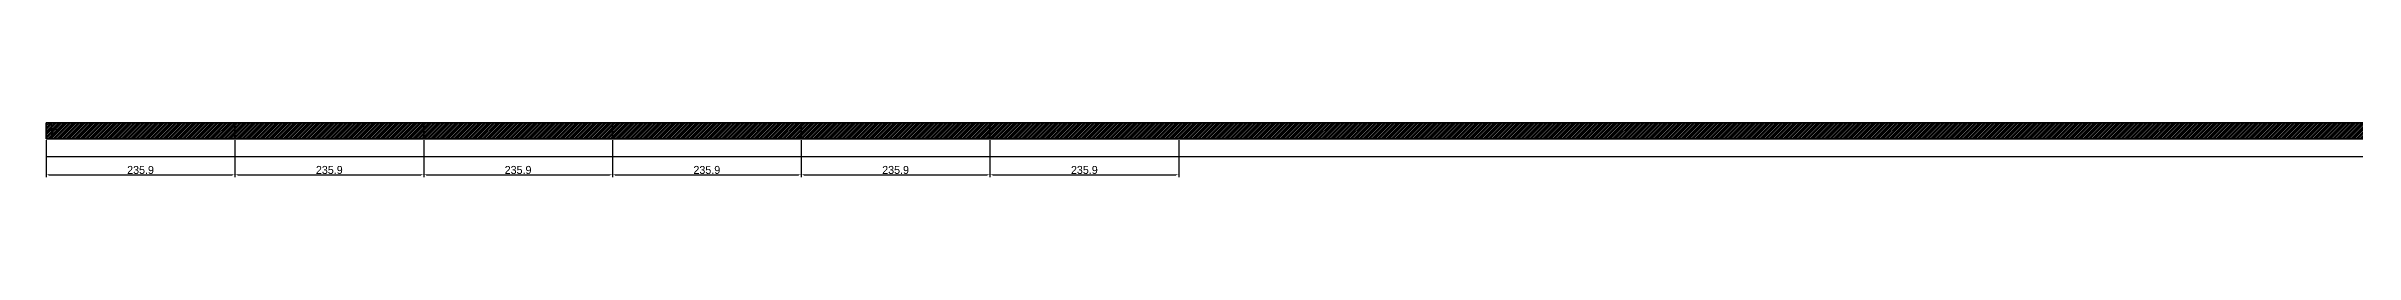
# Model space of a CAD drawing. Header units: metres. Extents: x 12796 to 18701, y 13111 to 13199.
# Drawn here: x 12796 to 15681, y 13111 to 13179 of the extents above; entities that cross this region are included whole.
import ezdxf

# ---------------------------------------------------------------- set-up
doc = ezdxf.new("R2010")
doc.units = ezdxf.units.M
for name, color, linetype in [('00 - FELIPE', 2, 'CONTINUOUS'), ('COTA', 241, 'CONTINUOUS'), ('Forcador', 251, 'CONTINUOUS'), ('Painéis', 200, 'CONTINUOUS'), ('REAPROVEITAMENTO', 251, 'CONTINUOUS'), ('SARR_2.2x7', 40, 'CONTINUOUS')]:
    doc.layers.add(name, color=color, linetype=linetype)
doc.dimstyles.new('EZ DXF', dxfattribs={"dimtxt": 10, "dimasz": 3.5, "dimexe": 3, "dimexo": 1.5, "dimgap": 1, "dimtad": 1, "dimdec": 1, "dimdsep": 46, "dimcen": 2.5, "dimazin": 3, "dimtfac": 1, "dimtmove": 0, "dimatfit": 3})

msp = doc.modelspace()

# ---------------------------------------------------------------- hatches: boundary and pattern name
at = {"layer": 'REAPROVEITAMENTO'}
h = msp.add_hatch(dxfattribs=at)
h.set_pattern_fill('ANSI31', scale=0.5)
h.paths.add_polyline_path([(12795.5914, 13158.9905), (18694.167462, 13158.9905), (18694.167462, 13178.9905), (12795.5914, 13178.9905)])
h = msp.add_hatch(dxfattribs=at)
h.set_pattern_fill('ANSI31', scale=0.5)
h.paths.add_polyline_path([(12795.5914, 13158.9905), (18694.167462, 13158.9905), (18694.167462, 13178.9905), (12795.5914, 13178.9905)])

# ---------------------------------------------------------------- linework, layer by layer
at = {"layer": '00 - FELIPE'}
msp.add_line((12795.5914, 13136.9905), (18694.167462, 13136.9905), dxfattribs=at)
msp.add_line((12795.5914, 13136.9905), (18694.167462, 13136.9905), dxfattribs=at)
at = {"layer": 'Forcador'}
msp.add_circle((12805.5914, 13168.9905), 3, dxfattribs=at)
msp.add_circle((12805.5914, 13168.9905), 3, dxfattribs=at)
at = {"layer": 'Painéis'}
for points in [[(12795.5914, 13158.9905), (12795.5914, 13178.9905)], [(12795.5914, 13178.9905), (18694.167462, 13178.9905)], [(12795.5914, 13158.9905), (12795.5914, 13178.9905)], [(12795.5914, 13178.9905), (18694.167462, 13178.9905)], [(12795.5914, 13158.9905), (18694.167462, 13158.9905)], [(12795.5914, 13158.9905), (18694.167462, 13158.9905)], [(13031.4914, 13158.9905), (13031.4914, 13178.9905)], [(13031.4914, 13158.9905), (13031.4914, 13178.9905)], [(13267.3914, 13158.9905), (13267.3914, 13178.9905)], [(13267.3914, 13158.9905), (13267.3914, 13178.9905)], [(13503.2914, 13158.9905), (13503.2914, 13178.9905)], [(13503.2914, 13158.9905), (13503.2914, 13178.9905)], [(13739.1914, 13158.9905), (13739.1914, 13178.9905)], [(13739.1914, 13158.9905), (13739.1914, 13178.9905)], [(13975.0914, 13158.9905), (13975.0914, 13178.9905)], [(13975.0914, 13158.9905), (13975.0914, 13178.9905)]]:
    msp.add_lwpolyline(points, close=True, dxfattribs=at)
at = {"layer": 'SARR_2.2x7'}
msp.add_line((12802.5914, 13158.9905), (12802.5914, 13178.9905), dxfattribs=at)
msp.add_line((12802.5914, 13158.9905), (12802.5914, 13178.9905), dxfattribs=at)

# ---------------------------------------------------------------- dimensions: what is measured, and where the dimension line sits
at = {"layer": 'COTA'}
for base, p1, p2 in [((12795.5914, 13113.9905), (12795.5914, 13158.9905), (13031.4914, 13158.9905)), ((12795.5914, 13113.9905), (12795.5914, 13158.9905), (13031.4914, 13158.9905)), ((13031.4914, 13113.9905), (13031.4914, 13158.9905), (13267.3914, 13158.9905)), ((13031.4914, 13113.9905), (13031.4914, 13158.9905), (13267.3914, 13158.9905)), ((13267.3914, 13113.9905), (13267.3914, 13158.9905), (13503.2914, 13158.9905)), ((13267.3914, 13113.9905), (13267.3914, 13158.9905), (13503.2914, 13158.9905)), ((13503.2914, 13113.9905), (13503.2914, 13158.9905), (13739.1914, 13158.9905)), ((13503.2914, 13113.9905), (13503.2914, 13158.9905), (13739.1914, 13158.9905)), ((13739.1914, 13113.9905), (13739.1914, 13158.9905), (13975.0914, 13158.9905)), ((13739.1914, 13113.9905), (13739.1914, 13158.9905), (13975.0914, 13158.9905)), ((13975.0914, 13113.9905), (13975.0914, 13158.9905), (14210.9914, 13158.9905)), ((13975.0914, 13113.9905), (13975.0914, 13158.9905), (14210.9914, 13158.9905))]:
    msp.add_linear_dim(base=base, p1=p1, p2=p2, dimstyle='EZ DXF', dxfattribs=at).render()

doc.saveas('drawing.dxf')
